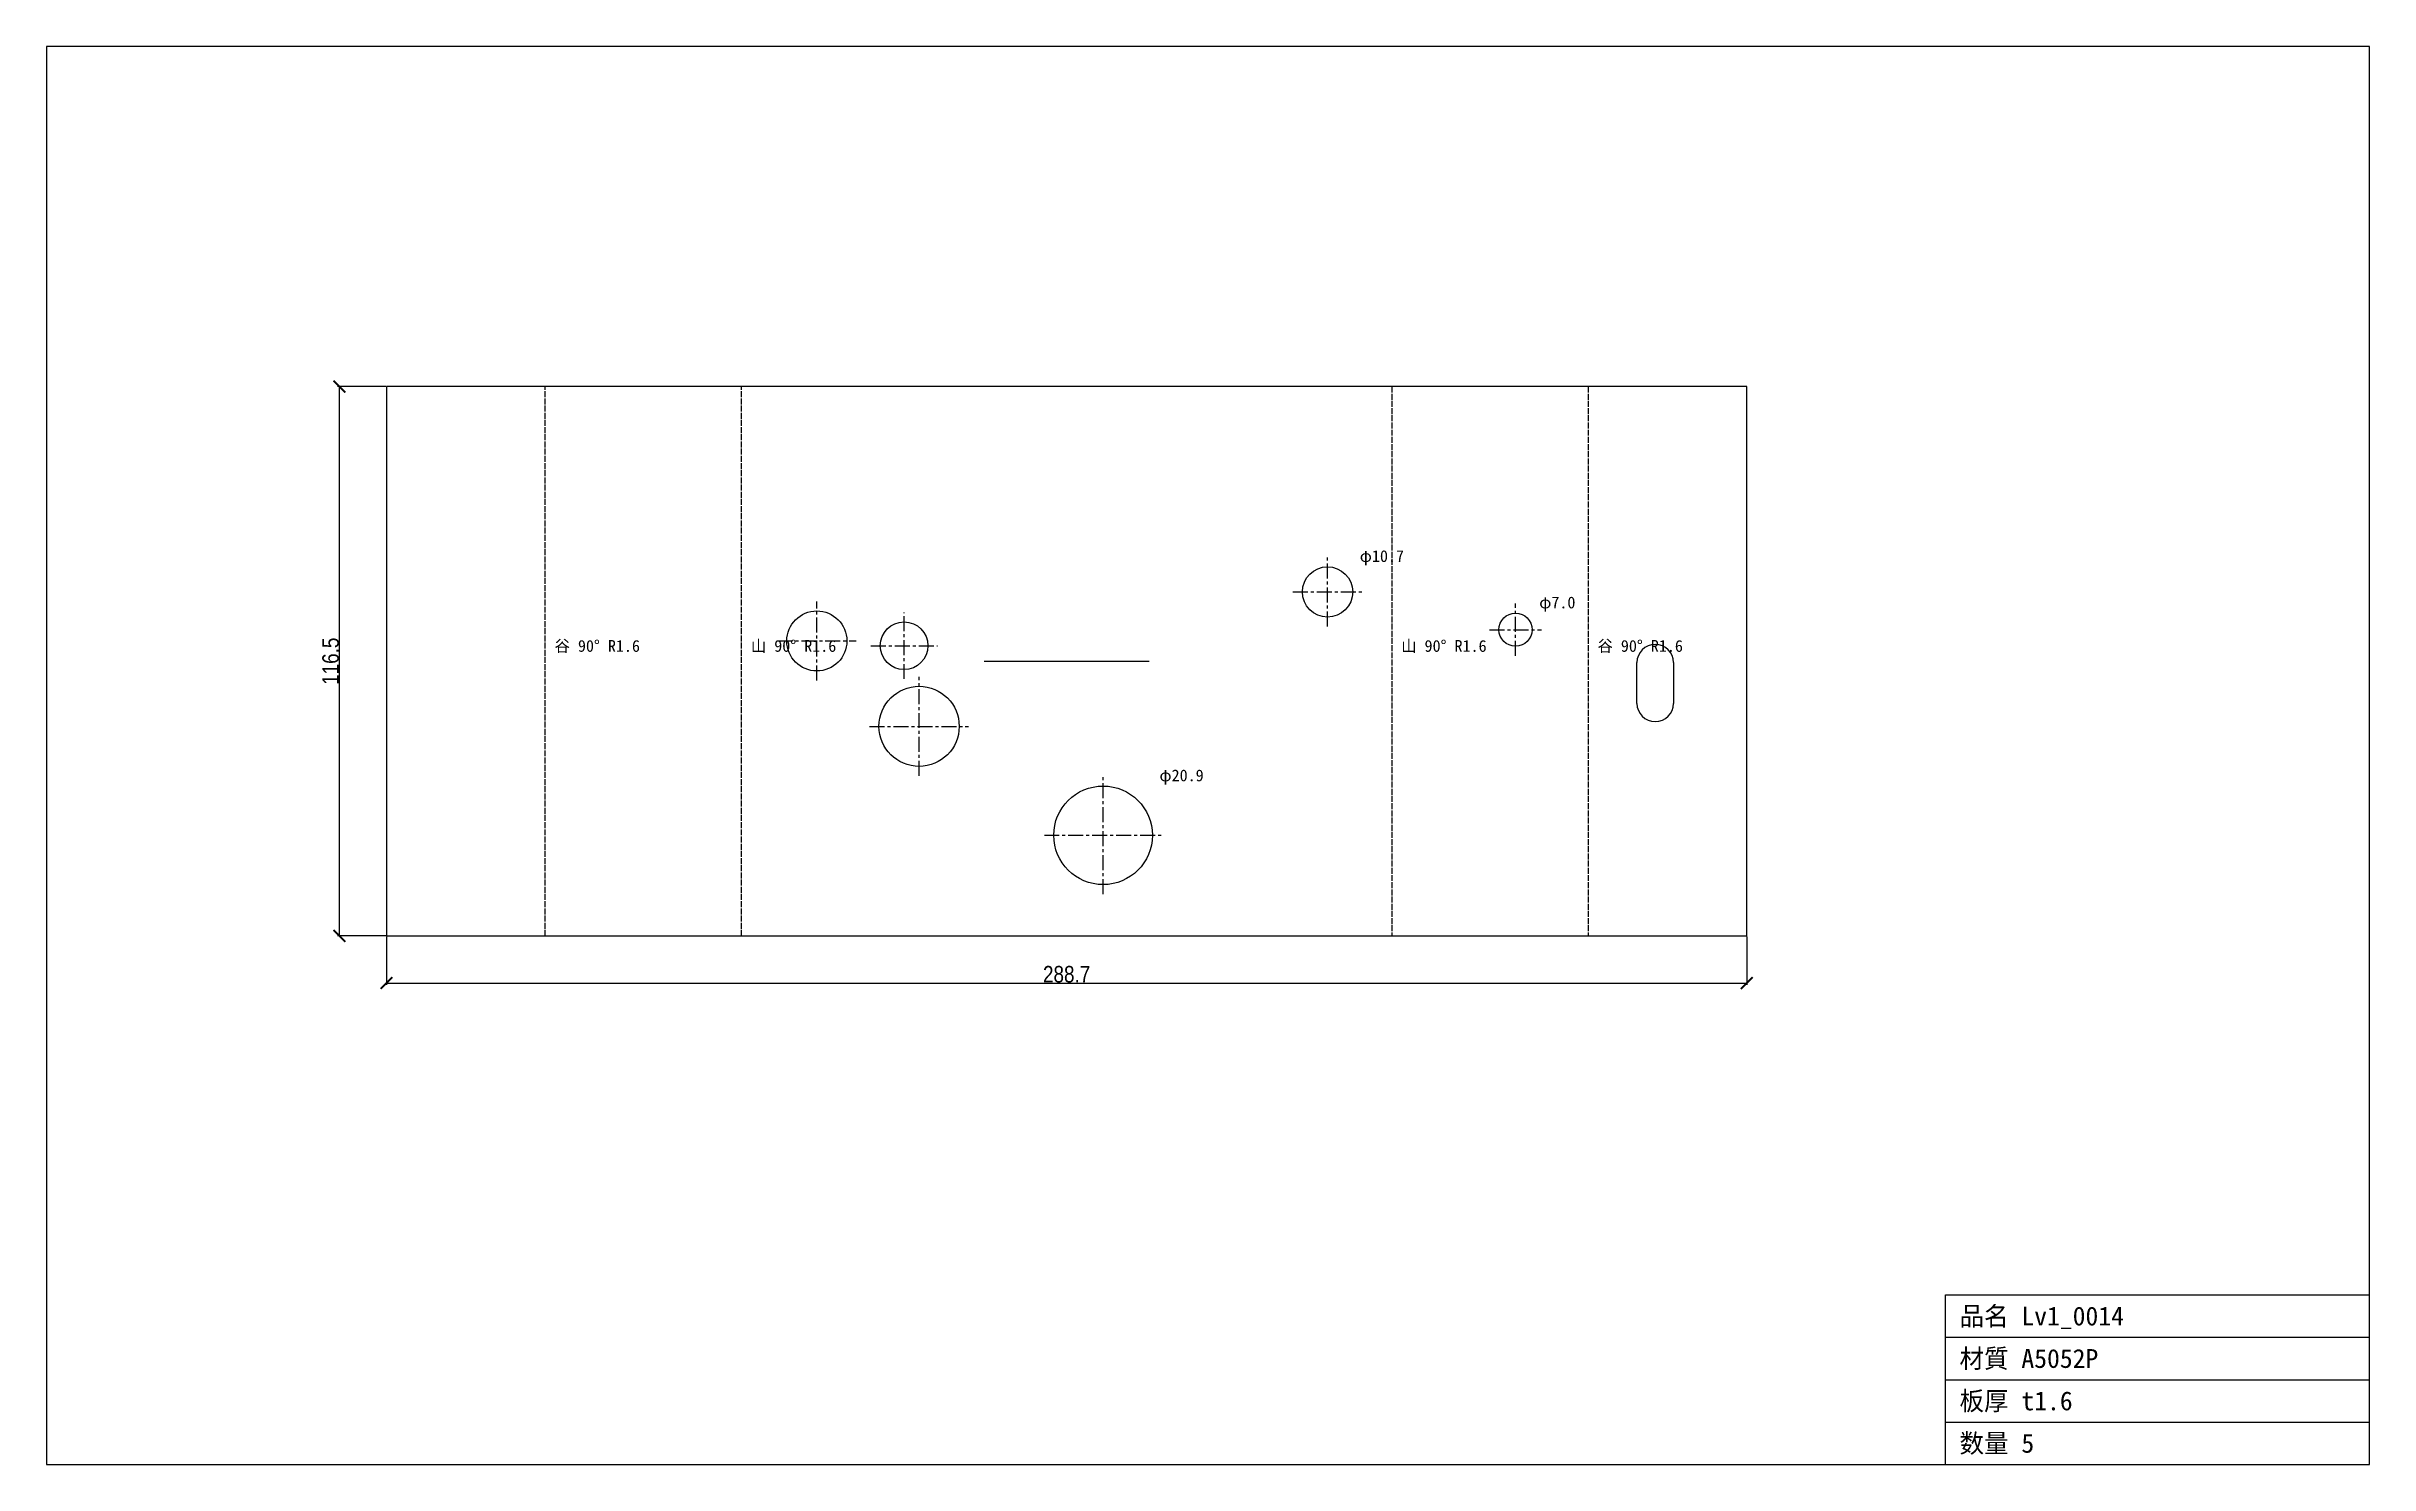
# Model space of a CAD drawing. Header units: millimetres. Extents: x -149 to 344, y -112 to 189.
import ezdxf

# ---------------------------------------------------------------- set-up
doc = ezdxf.new("R2010")
doc.units = ezdxf.units.MM
doc.linetypes.add('CENTER', pattern=[5.08, 3.175, -0.635, 0.635, -0.635])
doc.linetypes.add('DASHED', pattern=[1.524, 1.27, -0.254])
for name, color, linetype in [('ケガキ', 7, 'Continuous'), ('中心線', 7, 'Continuous'), ('図枠', 7, 'Continuous'), ('外形', 7, 'Continuous'), ('寸法', 7, 'Continuous'), ('文字', 7, 'Continuous'), ('曲げ線', 7, 'Continuous')]:
    doc.layers.add(name, color=color, linetype=linetype)
doc.styles.add('OpenSansCondensed-Light', font='OpenSansCondensed-Light.ttf')
doc.dimstyles.new('EZDXF', dxfattribs={"dimtxt": 0.25, "dimasz": 0.175, "dimexe": 0.375, "dimexo": 0.125, "dimgap": 0.1, "dimtad": 1, "dimlfac": 100, "dimzin": 12, "dimdsep": 46, "dimtxsty": 'OpenSansCondensed-Light', "dimblk": 'ARCHTICK', "dimcen": 2.5, "dimazin": 3, "dimtfac": 0.5, "dimtmove": 2, "dimatfit": 3})

# ---------------------------------------------------------------- blocks, each defined once
blk = doc.blocks.new('_ARCHTICK')
at = {"color": 0, "linetype": 'BYBLOCK', "const_width": 0.15}
blk.add_lwpolyline([(-0.5, -0.5), (0.5, 0.5)], dxfattribs=at)

msp = doc.modelspace()

# ---------------------------------------------------------------- linework, layer by layer
at = {"layer": 'ケガキ'}
msp.add_line((49.63, 58.27), (84.6, 58.27), dxfattribs=at)
at = {"layer": '中心線', "color": 1, "linetype": 'CENTER'}
for p, q in [((122.48, 65.65), (122.48, 80.33)), ((14.11, 54.22), (14.11, 70.95)), ((115.14, 72.99), (129.82, 72.99)), ((162.38, 59.45), (162.38, 70.49)), ((32.63, 54.51), (32.63, 68.63)), ((156.86, 64.97), (167.9, 64.97)), ((5.75, 62.58), (22.48, 62.58)), ((25.57, 61.57), (39.69, 61.57)), ((35.81, 33.95), (35.81, 54.97)), ((25.3, 44.46), (46.32, 44.46)), ((74.85, 8.88), (74.85, 33.8)), ((62.39, 21.34), (87.31, 21.34))]:
    msp.add_line(p, q, dxfattribs=at)
at = {"layer": '図枠'}
for p, q in [((343.6, 188.71), (-149.37, 188.71)), ((-149.37, 188.71), (-149.37, -112.16)), ((343.6, -112.16), (343.6, 188.71)), ((253.6, -112.16), (253.6, -76.16)), ((253.6, -76.16), (343.6, -76.16)), ((253.6, -85.16), (343.6, -85.16)), ((253.6, -94.16), (343.6, -94.16)), ((253.6, -103.16), (343.6, -103.16)), ((-149.37, -112.16), (343.6, -112.16))]:
    msp.add_line(p, q, dxfattribs=at)
at = {"layer": '外形'}
for p, q in [((211.44, 116.55), (-77.21, 116.55)), ((-77.21, 116.55), (-77.21, 0)), ((211.44, 0), (211.44, 116.55)), ((188.15, 49.34), (188.15, 57.98)), ((195.9, 57.98), (195.9, 49.34)), ((-77.21, 0), (211.44, 0))]:
    msp.add_line(p, q, dxfattribs=at)
for centre, radius in [((122.48, 72.99), 5.34), ((14.11, 62.58), 6.37), ((32.63, 61.57), 5.06), ((162.38, 64.97), 3.52), ((35.81, 44.46), 8.51), ((74.85, 21.34), 10.46)]:
    msp.add_circle(centre, radius, dxfattribs=at)
for centre, start, end in [((192.02, 57.98), 0, 180), ((192.02, 49.34), 180, 0)]:
    msp.add_arc(centre, 3.88, start, end, dxfattribs=at)
at = {"layer": '曲げ線', "color": 4, "linetype": 'DASHED'}
for p, q in [((-43.54, 0), (-43.54, 116.55)), ((-1.88, 0), (-1.88, 116.55)), ((136.12, 116.55), (136.12, 0)), ((177.78, 116.55), (177.78, 0))]:
    msp.add_line(p, q, dxfattribs=at)

# ---------------------------------------------------------------- texts
at = {"layer": '文字'}
for s, height, p in [('φ10.7', 2.5, (129.32, 79.33)), ('φ7.0', 2.5, (167.4, 69.49)), ('谷 90° R1.6', 2.5, (-41.54, 60.27)), ('山 90° R1.6', 2.5, (0.12, 60.27)), ('山 90° R1.6', 2.5, (138.12, 60.27)), ('谷 90° R1.6', 2.5, (179.78, 60.27)), ('φ20.9', 2.5, (86.81, 32.8)), ('品名 Lv1_0014', 4, (256.6, -82.66)), ('材質 A5052P', 4, (256.6, -91.66)), ('板厚 t1.6', 4, (256.6, -100.66)), ('数量 5', 4, (256.6, -109.66))]:
    msp.add_text(s, height=height, dxfattribs=at).set_placement(p)

# ---------------------------------------------------------------- dimensions: what is measured, and where the dimension line sits
at = {"layer": '寸法'}
msp.add_linear_dim(base=(-87.2089, 0), p1=(-77.2089, 0), p2=(-77.2089, 116.548), angle=90, dimstyle='EZDXF', override={"dimtxt": 3.5, "dimasz": 2.5, "dimdec": 1, "dimlfac": 1}, dxfattribs=at).render()
msp.add_linear_dim(base=(-77.2089, -10), p1=(-77.2089, 0), p2=(211.4422, 0), dimstyle='EZDXF', override={"dimtxt": 3.5, "dimasz": 2.5, "dimdec": 1, "dimlfac": 1}, dxfattribs=at).render()

doc.saveas('drawing.dxf')
